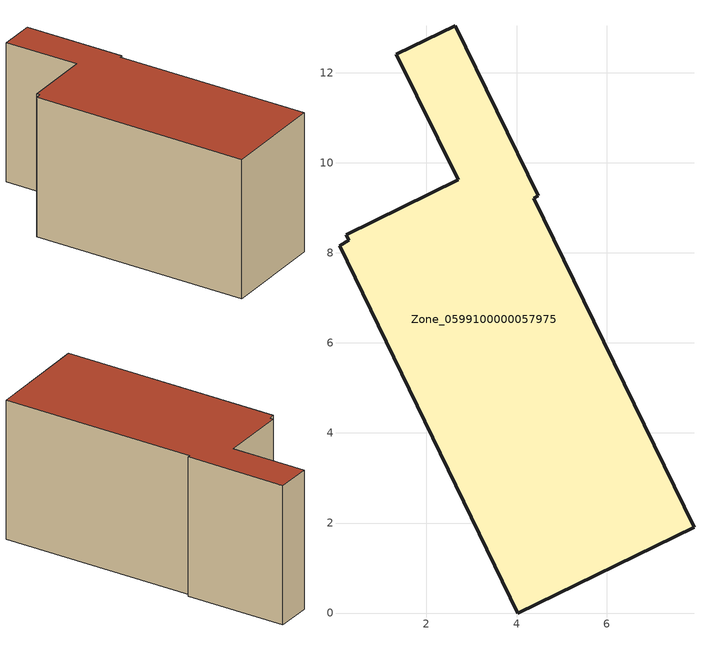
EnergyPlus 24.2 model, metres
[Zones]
Zone_0599100000057975
 floor ground (C_G): 4.38,9.21 7.94,1.91 4.03,0 0.07,8.16 0.28,8.28 0.21,8.4 2.71,9.62 1.33,12.41 2.64,13.04 4.48,9.26 z0
 wall outside (C_F): 7.94,1.91 4.38,9.21 4.48,9.26 2.64,13.04 1.33,12.41 2.71,9.62 0.21,8.4 0.28,8.28 0.07,8.16 4.03,0 7.94,1.91 z0:5.91
 roof outside (C_R): 0.21,8.4 0.28,8.28 0.07,8.16 4.03,0 7.94,1.91 4.38,9.21 4.48,9.26 2.64,13.04 1.33,12.41 2.71,9.62 z5.91
[BUILDING]
Pand.0599100000057975: North Axis=0; Terrain=City; Loads Convergence Tolerance Value=0.04; Temperature Convergence Tolerance Value=0.4; Solar Distribution=FullExterior; Maximum Number of Warmup Days=25; Minimum Number of Warmup Days=1
[Site:Location]
Rotterdam.The.Hague.AP_ZH_NLD Design_Conditions: Latitude=51.96; Longitude=4.45; Time Zone=1; Elevation=-4.5
[SITE:GROUNDTEMPERATURE:BUILDINGSURFACE]
18, 18, 18, 18, 18, 18, 18, 18, 18, 18, 18, 18
[MATERIAL] Thermal Absorptance=0.9; Solar Absorptance=0.7; Visible Absorptance=0.7
Name | Roughness | Thickness | Conductivity | Density | Specific Heat
G.TC.1946-1964 | MediumSmooth | 0.15 | 1 | 540 | 1210
F.TC.1946-1964 | Rough | 0.3 | 0.857143 | 1920 | 840
R.TC.1946-1964 | MediumRough | 0.2 | 0.235294 | 1500 | 1000
[CONSTRUCTION]
C_G: G.TC.1946-1964
C_F: F.TC.1946-1964
C_R: R.TC.1946-1964
[ZONE]
Zone_0599100000057975: Type=1; Multiplier=1; Ceiling Height=Autocalculate; Volume=Autocalculate; Floor Area=autocalculate; Part of Total Floor Area=Yes
[ZONEINFILTRATION:DESIGNFLOWRATE]
Infil_Zone_0599100000057975: Zone or ZoneList or Space or SpaceList=Zone_0599100000057975; Schedule=AlwaysOn; Design Flow Rate Calculation Method=Flow/Area; Flow Rate per Floor Area=0.003; Constant Term Coefficient=1; Temperature Term Coefficient=0; Velocity Term Coefficient=0; Velocity Squared Term Coefficient=0
[HVACTEMPLATE:ZONE:IDEALLOADSAIRSYSTEM]
Zone_0599100000057975: Maximum Heating Supply Air Temperature=50; Minimum Cooling Supply Air Temperature=13; Maximum Heating Supply Air Humidity Ratio=0.0156; Minimum Cooling Supply Air Humidity Ratio=0.0077; Heating Limit=NoLimit; Cooling Limit=NoLimit; Dehumidification Control Type=ConstantSensibleHeatRatio; Cooling Sensible Heat Ratio=0.7; Dehumidification Setpoint=60; Humidification Control Type=None; Humidification Setpoint=30; Outdoor Air Method=None; Outdoor Air Flow Rate per Person=0.00944; Outdoor Air Flow Rate per Zone Floor Area=0; Outdoor Air Flow Rate per Zone=0; Demand Controlled Ventilation Type=None; Outdoor Air Economizer Type=NoEconomizer; Heat Recovery Type=None; Sensible Heat Recovery Effectiveness=0.7; Latent Heat Recovery Effectiveness=0.65
[ZONECONTROL:THERMOSTAT]
ThermostatControl_Zone_0599100000057975: Zone or ZoneList=Zone_0599100000057975; Control Type Schedule=DualSetpointControlType; Control 1=Thermostat_Zone_0599100000057975; Temperature Difference Between Cutout And Setpoint=0
[THERMOSTATSETPOINT:DUALSETPOINT]
Thermostat_Zone_0599100000057975: Heating Setpoint Temperature Schedule=HeatingSetpoint_Zone_0599100000057975; Cooling Setpoint Temperature Schedule=CoolingSetpoint_Zone_0599100000057975
[SCHEDULE:COMPACT]
HeatingSetpoint_Zone_0599100000057975: Through: 12/31, For: AllDays, Until: 24:00, 21
CoolingSetpoint_Zone_0599100000057975: Through: 12/31, For: AllDays, Until: 24:00, 24
DualSetpointControlType: Through: 12/31, For: AllDays, Until: 24:00, 4
AlwaysOn: Through: 12/31, For: AllDays, Until: 24:00, 1
